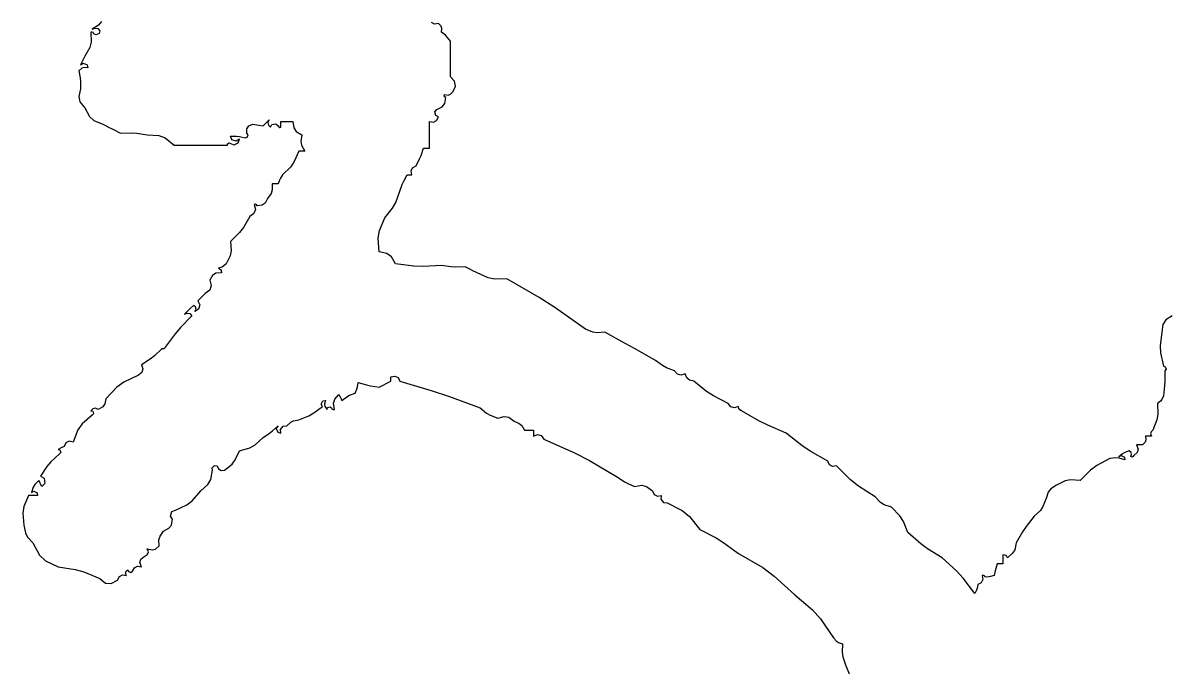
# Model space of a CAD drawing. Header units: millimetres. Extents: x 539196 to 807275, y 431843 to 1156631.
# Drawn here: x 623952 to 624242.8, y 1058163 to 1058326.6 of the extents above; entities that cross this region are included whole.
import ezdxf

# ---------------------------------------------------------------- set-up
doc = ezdxf.new("R2010")
doc.units = ezdxf.units.MM
doc.header["$MEASUREMENT"] = 0

# ---------------------------------------------------------------- blocks, each defined once
blk = doc.blocks.new('nhgjnj')
for p, q in [((99.5894, 4.1326), (99.5598, 4.1129)), ((99.6027, 4.1491), (99.5894, 4.1326)), ((101.1598, 4.1375), (101.145, 4.1449)), ((101.1782, 4.1407), (101.1598, 4.1375)), ((101.1903, 4.1279), (101.1782, 4.1407)), ((101.1941, 4.1165), (101.1903, 4.1279)), ((99.559, 4.0998), (99.5528, 4.099)), ((99.5528, 4.099), (99.554, 4.0532)), ((99.5637, 4.0975), (99.559, 4.0998)), ((99.5598, 4.1129), (99.5726, 4.1188)), ((99.5667, 4.0921), (99.5637, 4.0975)), ((99.578, 4.0868), (99.5667, 4.0921)), ((99.5726, 4.1188), (99.5849, 4.1164)), ((99.592, 4.0938), (99.578, 4.0868)), ((99.5849, 4.1164), (99.5945, 4.1059)), ((99.5945, 4.1059), (99.592, 4.0938)), ((101.1921, 4.099), (101.1941, 4.1165)), ((101.2108, 4.0847), (101.1921, 4.099)), ((101.2195, 4.0761), (101.2108, 4.0847)), ((101.2338, 4.0573), (101.2195, 4.0761)), ((99.5477, 4.0277), (99.5251, 3.9879)), ((99.554, 4.0532), (99.5477, 4.0277)), ((101.2338, 3.9906), (101.2338, 4.0573)), ((99.5126, 3.9629), (99.5042, 3.9462)), ((99.5167, 3.9712), (99.5126, 3.9629)), ((99.5251, 3.9879), (99.5167, 3.9712)), ((101.2338, 3.9573), (101.2338, 3.9906)), ((99.51, 3.9305), (99.4973, 3.9184)), ((99.4973, 3.9184), (99.5035, 3.8855)), ((99.5042, 3.9462), (99.5169, 3.9542)), ((99.5215, 3.9343), (99.51, 3.9305)), ((99.5169, 3.9542), (99.5353, 3.9468)), ((99.5389, 3.9323), (99.5215, 3.9343)), ((99.5353, 3.9468), (99.5389, 3.9323)), ((101.2338, 3.8906), (101.2338, 3.9573)), ((99.5035, 3.8855), (99.5049, 3.8685)), ((99.5049, 3.8685), (99.5042, 3.835)), ((101.2539, 3.8707), (101.2338, 3.8906)), ((101.2586, 3.8473), (101.2539, 3.8707)), ((99.5042, 3.835), (99.4963, 3.7988)), ((101.2051, 3.8011), (101.206, 3.8073)), ((101.206, 3.8073), (101.2235, 3.8053)), ((101.2235, 3.8053), (101.2349, 3.8091)), ((101.2349, 3.8091), (101.2477, 3.8212)), ((101.2477, 3.8212), (101.2586, 3.8473)), ((99.4963, 3.7988), (99.5021, 3.7739)), ((99.5021, 3.7739), (99.5251, 3.7447)), ((101.1713, 3.7378), (101.1958, 3.7508)), ((101.1958, 3.7508), (101.2073, 3.7662)), ((101.2075, 3.7964), (101.2051, 3.8011)), ((101.2073, 3.7662), (101.2129, 3.7934)), ((101.2129, 3.7934), (101.2075, 3.7964)), ((99.5251, 3.7447), (99.5471, 3.7053)), ((99.5471, 3.7053), (99.5672, 3.6869)), ((101.162, 3.7271), (101.1713, 3.7378)), ((101.1656, 3.7095), (101.162, 3.7271)), ((101.1782, 3.7031), (101.1656, 3.7095)), ((101.1697, 3.6865), (101.1782, 3.7031)), ((99.5672, 3.6869), (99.6084, 3.6683)), ((99.6084, 3.6683), (99.6417, 3.6517)), ((99.6417, 3.6517), (99.6584, 3.6433)), ((99.6584, 3.6433), (99.6918, 3.6267)), ((100.2821, 3.6467), (100.2914, 3.6607)), ((100.2822, 3.6267), (100.2821, 3.6467)), ((100.2914, 3.6607), (100.31, 3.6683)), ((100.31, 3.6683), (100.3294, 3.6657)), ((100.3294, 3.6657), (100.3391, 3.6643)), ((100.3391, 3.6643), (100.3586, 3.6614)), ((100.3586, 3.6614), (100.3697, 3.6725)), ((100.3697, 3.6725), (100.3752, 3.6781)), ((100.3752, 3.6781), (100.3864, 3.6892)), ((100.3864, 3.6892), (100.3809, 3.6761)), ((100.3809, 3.6761), (100.3832, 3.6644)), ((100.3832, 3.6644), (100.3933, 3.6545)), ((100.3933, 3.6545), (100.3996, 3.6671)), ((100.3996, 3.6671), (100.4173, 3.6707)), ((100.4173, 3.6707), (100.428, 3.6614)), ((100.428, 3.6614), (100.4311, 3.656)), ((100.4311, 3.656), (100.4358, 3.6536)), ((100.4358, 3.6536), (100.4419, 3.6545)), ((100.4419, 3.6711), (100.4419, 3.6822)), ((100.4419, 3.6822), (100.4642, 3.6822)), ((100.4419, 3.6656), (100.4419, 3.6711)), ((100.4419, 3.6545), (100.4419, 3.6656)), ((100.4642, 3.6822), (100.4753, 3.6822)), ((100.4753, 3.6822), (100.4975, 3.6822)), ((100.4975, 3.6822), (100.5015, 3.6525)), ((100.5015, 3.6525), (100.5132, 3.6349)), ((101.1365, 3.6322), (101.1365, 3.6822)), ((101.1365, 3.6822), (101.1549, 3.679)), ((101.1549, 3.679), (101.1697, 3.6865)), ((99.6918, 3.6267), (99.7418, 3.6291)), ((99.7418, 3.6291), (99.7673, 3.6276)), ((99.7673, 3.6276), (99.8168, 3.6197)), ((99.8168, 3.6197), (99.8703, 3.6162)), ((99.8703, 3.6162), (99.9, 3.6047)), ((99.9, 3.6047), (99.9418, 3.5711)), ((100.2118, 3.5963), (100.2058, 3.6128)), ((100.2058, 3.6128), (100.2337, 3.6125)), ((100.2327, 3.5893), (100.2118, 3.5963)), ((100.2474, 3.5989), (100.2327, 3.5893)), ((100.2337, 3.6125), (100.2478, 3.6111)), ((100.241, 3.5814), (100.2474, 3.5989)), ((100.2478, 3.6111), (100.2752, 3.6058)), ((100.2752, 3.6058), (100.2837, 3.608)), ((100.2877, 3.6198), (100.2822, 3.6267)), ((100.2837, 3.608), (100.2877, 3.6198)), ((100.5132, 3.6349), (100.5392, 3.6197)), ((100.5392, 3.6197), (100.5347, 3.589)), ((100.5347, 3.589), (100.5381, 3.5705)), ((101.1365, 3.6072), (101.1365, 3.6322)), ((101.1365, 3.5572), (101.1365, 3.6072)), ((99.9418, 3.5711), (100.0418, 3.5711)), ((100.0418, 3.5711), (100.0919, 3.5711)), ((100.0919, 3.5711), (100.1919, 3.5711)), ((100.1919, 3.5711), (100.1926, 3.5773)), ((100.1926, 3.5773), (100.2004, 3.5812)), ((100.2004, 3.5812), (100.2058, 3.578)), ((100.2058, 3.578), (100.2236, 3.5727)), ((100.2236, 3.5727), (100.241, 3.5814)), ((100.5253, 3.5433), (100.5039, 3.4938)), ((100.5364, 3.5433), (100.5253, 3.5433)), ((100.542, 3.5433), (100.5364, 3.5433)), ((100.5381, 3.5705), (100.5531, 3.5433)), ((100.5531, 3.5433), (100.542, 3.5433)), ((101.0968, 3.5231), (101.1087, 3.5572)), ((101.1087, 3.5572), (101.1199, 3.5572)), ((101.1199, 3.5572), (101.1254, 3.5572)), ((101.1254, 3.5572), (101.1365, 3.5572)), ((100.5039, 3.4938), (100.4875, 3.4699)), ((101.074, 3.4739), (101.0898, 3.5063)), ((101.0898, 3.5063), (101.0968, 3.5231)), ((100.4489, 3.4322), (100.4396, 3.416)), ((100.4875, 3.4699), (100.4489, 3.4322)), ((101.0161, 3.4028), (101.0323, 3.4322)), ((101.0323, 3.4322), (101.0407, 3.4322)), ((101.0407, 3.4322), (101.0448, 3.4322)), ((101.0448, 3.4322), (101.0532, 3.4322)), ((101.05, 3.4505), (101.0574, 3.4654)), ((101.0532, 3.4322), (101.05, 3.4505)), ((101.0574, 3.4654), (101.074, 3.4739)), ((100.4114, 3.3905), (100.4003, 3.3905)), ((100.4003, 3.3905), (100.4011, 3.3615)), ((100.4169, 3.3905), (100.4114, 3.3905)), ((100.428, 3.3905), (100.4169, 3.3905)), ((100.4354, 3.4076), (100.428, 3.3905)), ((100.4396, 3.416), (100.4354, 3.4076)), ((100.9976, 3.3558), (101.0091, 3.3873)), ((101.0091, 3.3873), (101.0161, 3.4028)), ((100.3794, 3.321), (100.3682, 3.2999)), ((100.3961, 3.3448), (100.3794, 3.321)), ((100.4011, 3.3615), (100.3961, 3.3448)), ((100.9785, 3.3018), (100.9976, 3.3558)), ((100.3227, 3.2702), (100.3156, 3.2512)), ((100.3231, 3.2941), (100.3169, 3.2933)), ((100.3169, 3.2933), (100.3227, 3.2702)), ((100.3278, 3.2917), (100.3231, 3.2941)), ((100.3308, 3.2863), (100.3278, 3.2917)), ((100.3544, 3.2901), (100.3308, 3.2863)), ((100.3682, 3.2999), (100.3544, 3.2901)), ((100.9282, 3.2307), (100.9638, 3.2755)), ((100.9638, 3.2755), (100.9785, 3.3018)), ((100.2961, 3.2377), (100.2666, 3.1861)), ((100.3156, 3.2512), (100.2961, 3.2377)), ((100.9021, 3.1713), (100.9282, 3.2307)), ((100.2479, 3.1616), (100.2058, 3.1196)), ((100.2666, 3.1861), (100.2479, 3.1616)), ((100.8959, 3.1357), (100.9021, 3.1713)), ((100.2058, 3.1196), (100.2088, 3.0772)), ((100.9004, 3.071), (100.8959, 3.1357)), ((100.2041, 3.0534), (100.1849, 3.0154)), ((100.2088, 3.0772), (100.2041, 3.0534)), ((100.9374, 3.0635), (100.9004, 3.071)), ((100.9583, 3.0484), (100.9374, 3.0635)), ((100.1654, 3.0003), (100.1502, 2.9946)), ((100.1727, 3.0047), (100.1654, 3.0003)), ((100.1849, 3.0154), (100.1727, 3.0047)), ((100.9768, 3.0154), (100.9583, 3.0484)), ((101.0623, 3.0047), (100.9768, 3.0154)), ((101.1061, 3.0033), (101.0623, 3.0047)), ((101.1921, 3.0085), (101.1061, 3.0033)), ((101.236, 3.0011), (101.1921, 3.0085)), ((101.2587, 2.9997), (101.236, 3.0011)), ((101.3032, 3.0015), (101.2587, 2.9997)), ((101.3255, 2.9904), (101.3032, 3.0015)), ((100.1221, 2.9614), (100.1085, 2.939)), ((100.138, 2.9714), (100.1221, 2.9614)), ((100.1641, 2.9737), (100.138, 2.9714)), ((100.1502, 2.9946), (100.1588, 2.9895)), ((100.1588, 2.9895), (100.1627, 2.9837)), ((100.1627, 2.9837), (100.1641, 2.9737)), ((101.3366, 2.9849), (101.3255, 2.9904)), ((101.3588, 2.9737), (101.3366, 2.9849)), ((101.4102, 2.9498), (101.3588, 2.9737)), ((101.4411, 2.9436), (101.4102, 2.9498)), ((101.4977, 2.946), (101.4411, 2.9436)), ((101.6489, 2.858), (101.4977, 2.946)), ((100.1087, 2.8924), (100.0877, 2.8765)), ((100.1085, 2.939), (100.1158, 2.9137)), ((100.1158, 2.9137), (100.1087, 2.8924)), ((100.0668, 2.8557), (100.053, 2.8418)), ((100.053, 2.8418), (100.0624, 2.8239)), ((100.0738, 2.8626), (100.0668, 2.8557)), ((100.0877, 2.8765), (100.0738, 2.8626)), ((101.7228, 2.8106), (101.6489, 2.858)), ((100.0071, 2.7959), (99.9904, 2.7793)), ((99.9904, 2.7793), (100.0033, 2.7852)), ((100.0033, 2.7852), (100.0156, 2.7827)), ((100.0154, 2.8043), (100.0071, 2.7959)), ((100.0321, 2.8209), (100.0154, 2.8043)), ((100.042, 2.8151), (100.0321, 2.8209)), ((100.0565, 2.8033), (100.0391, 2.7931)), ((100.0391, 2.7931), (100.045, 2.8029)), ((100.045, 2.8029), (100.042, 2.8151)), ((100.0624, 2.8239), (100.0565, 2.8033)), ((101.8659, 2.7098), (101.7228, 2.8106)), ((100.0252, 2.7723), (99.9719, 2.717)), ((100.0156, 2.7827), (100.0252, 2.7723)), ((104.5654, 2.7318), (104.5609, 2.6959)), ((104.5789, 2.753), (104.5654, 2.7318)), ((104.6095, 2.7723), (104.5789, 2.753)), ((99.9467, 2.6876), (99.9001, 2.6264)), ((99.9719, 2.717), (99.9467, 2.6876)), ((101.8996, 2.6958), (101.8659, 2.7098)), ((101.9198, 2.6927), (101.8996, 2.6958)), ((101.9562, 2.6959), (101.9198, 2.6927)), ((102.0508, 2.6435), (101.9562, 2.6959)), ((104.5609, 2.6959), (104.5531, 2.6324)), ((99.9001, 2.6264), (99.8995, 2.6203)), ((102.0981, 2.6171), (102.0508, 2.6435)), ((104.5531, 2.6324), (104.5545, 2.5987)), ((99.8502, 2.5856), (99.8305, 2.57)), ((99.8862, 2.6195), (99.8502, 2.5856)), ((99.8916, 2.6163), (99.8862, 2.6195)), ((99.8995, 2.6203), (99.8916, 2.6163)), ((102.1923, 2.5639), (102.0981, 2.6171)), ((104.5545, 2.5987), (104.5679, 2.5361)), ((99.8305, 2.57), (99.789, 2.5431)), ((99.789, 2.5431), (99.7957, 2.524)), ((99.7957, 2.524), (99.7909, 2.5071)), ((102.2252, 2.5394), (102.1923, 2.5639)), ((102.244, 2.5292), (102.2252, 2.5394)), ((102.2826, 2.5153), (102.244, 2.5292)), ((104.5679, 2.5361), (104.5764, 2.534)), ((104.5803, 2.5221), (104.5748, 2.5153)), ((104.5764, 2.534), (104.5803, 2.5221)), ((99.7751, 2.4945), (99.707, 2.4616)), ((99.7909, 2.5071), (99.7751, 2.4945)), ((100.9337, 2.4556), (100.9559, 2.4667)), ((100.9559, 2.4875), (100.9743, 2.4907)), ((100.9559, 2.4792), (100.9559, 2.4875)), ((100.9559, 2.475), (100.9559, 2.4792)), ((100.9559, 2.4667), (100.9559, 2.475)), ((100.9743, 2.4907), (100.9891, 2.4833)), ((100.9891, 2.4833), (100.9976, 2.4667)), ((100.9976, 2.4667), (101.1492, 2.4216)), ((102.2953, 2.4995), (102.2826, 2.5153)), ((102.3122, 2.4947), (102.2953, 2.4995)), ((102.3312, 2.5014), (102.3122, 2.4947)), ((102.3401, 2.4816), (102.3312, 2.5014)), ((102.3518, 2.4718), (102.3401, 2.4816)), ((102.3729, 2.4667), (102.3518, 2.4718)), ((102.4322, 2.4186), (102.3729, 2.4667)), ((104.5741, 2.468), (104.5727, 2.4443)), ((104.5748, 2.5153), (104.5741, 2.468)), ((99.6745, 2.438), (99.6223, 2.3833)), ((99.707, 2.4616), (99.6745, 2.438)), ((100.7628, 2.4003), (100.7892, 2.4111)), ((100.7892, 2.4111), (100.797, 2.4298)), ((100.797, 2.4298), (100.7999, 2.4398)), ((100.7999, 2.4398), (100.8031, 2.4597)), ((100.8031, 2.4597), (100.8414, 2.449)), ((100.8414, 2.449), (100.861, 2.4448)), ((100.861, 2.4448), (100.9004, 2.4389)), ((100.9004, 2.4389), (100.9226, 2.45)), ((100.9226, 2.45), (100.9337, 2.4556)), ((101.1492, 2.4216), (101.2244, 2.3965)), ((102.4648, 2.3973), (102.4322, 2.4186)), ((104.5727, 2.4443), (104.5679, 2.3972)), ((99.6179, 2.3598), (99.6084, 2.3465)), ((99.6223, 2.3833), (99.6179, 2.3598)), ((100.6301, 2.3593), (100.638, 2.3751)), ((100.6364, 2.3486), (100.6301, 2.3593)), ((100.638, 2.3751), (100.6503, 2.3764)), ((100.6503, 2.3764), (100.6454, 2.3602)), ((100.6454, 2.3602), (100.6473, 2.3484)), ((100.688, 2.3634), (100.6937, 2.3824)), ((100.692, 2.3347), (100.688, 2.3634)), ((100.6937, 2.3824), (100.7128, 2.4042)), ((100.7128, 2.4042), (100.7184, 2.3931)), ((100.7184, 2.3931), (100.7212, 2.3875)), ((100.7212, 2.3875), (100.7267, 2.3764)), ((100.7267, 2.3764), (100.7499, 2.3931)), ((100.7499, 2.3931), (100.7628, 2.4003)), ((101.2244, 2.3965), (101.3727, 2.3417)), ((102.5327, 2.3625), (102.4648, 2.3973)), ((102.5454, 2.3467), (102.5327, 2.3625)), ((104.5542, 2.3733), (104.5401, 2.3625)), ((104.5401, 2.3625), (104.5417, 2.3118)), ((104.5604, 2.3811), (104.5542, 2.3733)), ((104.5679, 2.3972), (104.5604, 2.3811)), ((99.5598, 2.3069), (99.5123, 2.2676)), ((99.5628, 2.3378), (99.5528, 2.3278)), ((99.5528, 2.3278), (99.5614, 2.3256)), ((99.5653, 2.3138), (99.5598, 2.3069)), ((99.5614, 2.3256), (99.5653, 2.3138)), ((99.5745, 2.3402), (99.5628, 2.3378)), ((99.5876, 2.3347), (99.5745, 2.3402)), ((99.6084, 2.3465), (99.5876, 2.3347)), ((100.5253, 2.2861), (100.5727, 2.3048)), ((100.5727, 2.3048), (100.5958, 2.3178)), ((100.5958, 2.3178), (100.6364, 2.3486)), ((100.6473, 2.3484), (100.6573, 2.3347)), ((100.6573, 2.3347), (100.6594, 2.3432)), ((100.6594, 2.3432), (100.6713, 2.3472)), ((100.6713, 2.3472), (100.6781, 2.3417)), ((100.6781, 2.3417), (100.6811, 2.3362)), ((100.6811, 2.3362), (100.6858, 2.3339)), ((100.6858, 2.3339), (100.692, 2.3347)), ((101.3727, 2.3417), (101.4027, 2.3174)), ((101.4027, 2.3174), (101.4202, 2.3072)), ((101.4202, 2.3072), (101.4561, 2.293)), ((102.5622, 2.3419), (102.5454, 2.3467)), ((102.5813, 2.3486), (102.5622, 2.3419)), ((102.5826, 2.3387), (102.5813, 2.3486)), ((102.5866, 2.3328), (102.5826, 2.3387)), ((102.5952, 2.3278), (102.5866, 2.3328)), ((102.6759, 2.2811), (102.5952, 2.3278)), ((104.5417, 2.3118), (104.5372, 2.2849)), ((99.5123, 2.2676), (99.4919, 2.2394)), ((100.402, 2.2341), (100.428, 2.2583)), ((100.428, 2.2583), (100.42, 2.2457)), ((100.4398, 2.2412), (100.452, 2.2565)), ((100.452, 2.2565), (100.4697, 2.2583)), ((100.4697, 2.2583), (100.4884, 2.2746)), ((100.4884, 2.2746), (100.501, 2.2809)), ((100.501, 2.2809), (100.5253, 2.2861)), ((101.4561, 2.293), (101.4859, 2.3015)), ((101.4859, 2.3015), (101.5075, 2.2976)), ((101.5075, 2.2976), (101.5325, 2.2791)), ((101.5325, 2.2791), (101.556, 2.269)), ((101.556, 2.269), (101.5675, 2.2592)), ((101.5675, 2.2592), (101.5811, 2.2375)), ((102.7179, 2.2601), (102.6759, 2.2811)), ((102.8036, 2.2236), (102.7179, 2.2601)), ((104.5372, 2.2849), (104.5192, 2.2375)), ((99.4919, 2.2394), (99.4695, 2.1819)), ((100.3208, 2.1685), (100.3586, 2.2027)), ((100.3586, 2.2027), (100.3879, 2.2228)), ((100.3879, 2.2228), (100.402, 2.2341)), ((100.42, 2.2457), (100.4274, 2.2272)), ((100.4274, 2.2272), (100.4419, 2.2236)), ((100.4419, 2.2236), (100.4398, 2.2412)), ((101.5811, 2.2375), (101.5977, 2.2375)), ((101.5977, 2.2375), (101.6061, 2.2375)), ((101.6061, 2.2375), (101.6228, 2.2375)), ((101.6228, 2.2375), (101.6228, 2.2263)), ((101.6228, 2.2263), (101.6228, 2.2208)), ((101.6228, 2.2208), (101.6228, 2.2097)), ((101.6228, 2.2097), (101.6418, 2.2164)), ((101.6418, 2.2164), (101.6587, 2.2116)), ((101.6587, 2.2116), (101.6714, 2.1958)), ((101.6714, 2.1958), (101.8144, 2.132)), ((102.8773, 2.1653), (102.8036, 2.2236)), ((104.4956, 2.2097), (104.4845, 2.2097)), ((104.4845, 2.2097), (104.4865, 2.1922)), ((104.5012, 2.2097), (104.4956, 2.2097)), ((104.5123, 2.2097), (104.5012, 2.2097)), ((104.5104, 2.2302), (104.5079, 2.2203)), ((104.5079, 2.2203), (104.5123, 2.2097)), ((104.5192, 2.2375), (104.5104, 2.2302)), ((99.4111, 2.1527), (99.4, 2.1472)), ((99.4, 2.1472), (99.4085, 2.145)), ((99.4085, 2.145), (99.4125, 2.1332)), ((99.4167, 2.1555), (99.4111, 2.1527)), ((99.4278, 2.1611), (99.4167, 2.1555)), ((99.4363, 2.1777), (99.4278, 2.1611)), ((99.4511, 2.1851), (99.4363, 2.1777)), ((99.4695, 2.1819), (99.4511, 2.1851)), ((100.2474, 2.1402), (100.2963, 2.1547)), ((100.2963, 2.1547), (100.3208, 2.1685)), ((102.9166, 2.1386), (102.8773, 2.1653)), ((104.454, 2.168), (104.4428, 2.168)), ((104.4428, 2.168), (104.4495, 2.1489)), ((104.4495, 2.1489), (104.4447, 2.1321)), ((104.4595, 2.168), (104.454, 2.168)), ((104.4706, 2.168), (104.4595, 2.168)), ((104.4827, 2.1808), (104.4706, 2.168)), ((104.4865, 2.1922), (104.4827, 2.1808)), ((99.3661, 2.0893), (99.3475, 2.0679)), ((99.407, 2.1263), (99.3661, 2.0893)), ((99.4125, 2.1332), (99.407, 2.1263)), ((100.2131, 2.0789), (100.2284, 2.0988)), ((100.2284, 2.0988), (100.2474, 2.1402)), ((101.8144, 2.132), (101.8844, 2.0957)), ((101.8844, 2.0957), (102.0187, 2.0152)), ((102.9981, 2.0916), (102.9166, 2.1386)), ((103.0065, 2.075), (102.9981, 2.0916)), ((104.3178, 2.1055), (104.2567, 2.0725)), ((104.3456, 2.1082), (104.3178, 2.1055)), ((104.3606, 2.1067), (104.3456, 2.1082)), ((104.377, 2.1264), (104.3595, 2.1124)), ((104.3595, 2.1124), (104.3702, 2.1188)), ((104.3873, 2.0985), (104.3606, 2.1067)), ((104.3702, 2.1188), (104.3859, 2.1109)), ((104.3872, 2.1322), (104.377, 2.1264)), ((104.3859, 2.1109), (104.3873, 2.0985)), ((104.4081, 2.1402), (104.3872, 2.1322)), ((104.4169, 2.1329), (104.4081, 2.1402)), ((104.4151, 2.1124), (104.4194, 2.123)), ((104.4212, 2.1116), (104.4151, 2.1124)), ((104.4194, 2.123), (104.4169, 2.1329)), ((104.4259, 2.1139), (104.4212, 2.1116)), ((104.4289, 2.1194), (104.4259, 2.1139)), ((104.4447, 2.1321), (104.4289, 2.1194)), ((99.3475, 2.0679), (99.3167, 2.0221)), ((100.1133, 2.006), (100.1224, 2.0499)), ((100.1207, 2.0616), (100.1316, 2.0725)), ((100.1224, 2.0499), (100.1207, 2.0616)), ((100.1316, 2.0725), (100.1433, 2.0708)), ((100.1433, 2.0708), (100.1495, 2.0558)), ((100.1495, 2.0558), (100.1619, 2.0484)), ((100.1619, 2.0484), (100.178, 2.0499)), ((100.178, 2.0499), (100.2131, 2.0789)), ((103.0214, 2.0676), (103.0065, 2.075)), ((103.0397, 2.0708), (103.0214, 2.0676)), ((103.1055, 2.0052), (103.0397, 2.0708)), ((104.2277, 2.0507), (104.1789, 2.0013)), ((104.2567, 2.0725), (104.2277, 2.0507)), ((99.291, 1.983), (99.2832, 1.9706)), ((99.3097, 2.0013), (99.291, 1.983)), ((99.3153, 1.9902), (99.3097, 2.0013)), ((99.3181, 1.9846), (99.3153, 1.9902)), ((99.3167, 2.0221), (99.3339, 2.0127)), ((99.3236, 1.9735), (99.3181, 1.9846)), ((99.3375, 1.9874), (99.3236, 1.9735)), ((99.3339, 2.0127), (99.3375, 1.9874)), ((100.0668, 1.9527), (100.1, 1.9828)), ((100.1, 1.9828), (100.1133, 2.006)), ((102.0187, 2.0152), (102.0476, 1.9958)), ((102.0476, 1.9958), (102.0631, 1.9873)), ((102.0631, 1.9873), (102.0951, 1.9735)), ((103.1424, 1.9754), (103.1055, 2.0052)), ((104.1086, 1.9999), (104.0678, 1.9805)), ((104.1338, 2.0046), (104.1086, 1.9999)), ((104.1789, 2.0013), (104.1338, 2.0046)), ((99.2611, 1.9318), (99.2399, 1.8798)), ((99.2778, 1.9318), (99.2611, 1.9318)), ((99.2832, 1.9706), (99.275, 1.9457)), ((99.275, 1.9457), (99.2857, 1.9521)), ((99.2861, 1.9318), (99.2778, 1.9318)), ((99.2857, 1.9521), (99.3015, 1.9442)), ((99.3028, 1.9318), (99.2861, 1.9318)), ((99.3015, 1.9442), (99.3028, 1.9318)), ((100.0275, 1.9081), (100.0668, 1.9527)), ((102.0951, 1.9735), (102.1289, 1.9799)), ((102.1289, 1.9799), (102.1516, 1.9742)), ((102.1516, 1.9742), (102.1784, 1.9527)), ((102.1784, 1.9527), (102.1869, 1.9361)), ((102.1869, 1.9361), (102.2017, 1.9286)), ((102.2017, 1.9286), (102.2201, 1.9318)), ((102.2201, 1.9318), (102.218, 1.9142)), ((103.2203, 1.9249), (103.1424, 1.9754)), ((104.0296, 1.9478), (104.0191, 1.9179)), ((104.0414, 1.9629), (104.0296, 1.9478)), ((104.0678, 1.9805), (104.0414, 1.9629)), ((99.2399, 1.8798), (99.2353, 1.8489)), ((99.9488, 1.8624), (100.0021, 1.8886)), ((100.0021, 1.8886), (100.0275, 1.9081)), ((102.218, 1.9142), (102.2302, 1.8989)), ((102.2302, 1.8989), (102.2479, 1.8971)), ((102.2479, 1.8971), (102.3181, 1.8609)), ((103.2454, 1.8988), (103.2203, 1.9249)), ((103.2624, 1.8879), (103.2454, 1.8988)), ((103.2967, 1.8763), (103.2624, 1.8879)), ((103.336, 1.8359), (103.2967, 1.8763)), ((104.0049, 1.8805), (103.9927, 1.8621)), ((104.0191, 1.9179), (104.0049, 1.8805)), ((99.2353, 1.8489), (99.2403, 1.7929)), ((99.9247, 1.8351), (99.932, 1.857)), ((99.9349, 1.8207), (99.9247, 1.8351)), ((99.9293, 1.7935), (99.9349, 1.8207)), ((99.932, 1.857), (99.9488, 1.8624)), ((102.3181, 1.8609), (102.3513, 1.8337)), ((102.3513, 1.8337), (102.4007, 1.7721)), ((103.3524, 1.8105), (103.336, 1.8359)), ((103.9636, 1.8346), (103.9266, 1.7872)), ((103.9927, 1.8621), (103.9636, 1.8346)), ((99.2403, 1.7929), (99.2474, 1.7563)), ((99.8932, 1.7651), (99.9177, 1.7781)), ((99.9177, 1.7781), (99.9293, 1.7935)), ((102.4007, 1.7721), (102.476, 1.733)), ((103.3732, 1.7582), (103.3524, 1.8105)), ((103.9266, 1.7872), (103.9097, 1.7619)), ((99.2474, 1.7563), (99.257, 1.7372)), ((99.257, 1.7372), (99.2819, 1.7096)), ((99.8715, 1.7247), (99.8765, 1.7414)), ((99.8724, 1.6957), (99.8715, 1.7247)), ((99.8765, 1.7414), (99.8932, 1.7651)), ((102.476, 1.733), (102.5125, 1.7106)), ((103.4332, 1.7062), (103.3732, 1.7582)), ((103.9097, 1.7619), (103.8802, 1.7096)), ((99.2819, 1.7096), (99.3134, 1.6529)), ((99.8165, 1.6534), (99.8222, 1.6678)), ((99.8222, 1.6678), (99.8168, 1.6818)), ((99.8168, 1.6818), (99.8393, 1.6774)), ((99.8393, 1.6774), (99.8546, 1.6812)), ((99.8546, 1.6812), (99.8724, 1.6957)), ((102.5125, 1.7106), (102.5813, 1.6609)), ((102.5813, 1.6609), (102.6944, 1.5945)), ((103.4656, 1.6823), (103.4332, 1.7062)), ((103.5329, 1.6401), (103.4656, 1.6823)), ((103.863, 1.6614), (103.8385, 1.6401)), ((103.8729, 1.678), (103.863, 1.6614)), ((103.8802, 1.7096), (103.8729, 1.678)), ((99.3134, 1.6529), (99.3415, 1.6264)), ((99.3415, 1.6264), (99.4, 1.5984)), ((99.7823, 1.6175), (99.7871, 1.6344)), ((99.789, 1.5984), (99.7823, 1.6175)), ((99.7871, 1.6344), (99.8029, 1.647)), ((99.8029, 1.647), (99.8165, 1.6534)), ((103.5998, 1.5792), (103.5329, 1.6401)), ((103.7899, 1.6123), (103.7844, 1.5901)), ((103.801, 1.6123), (103.7899, 1.6123)), ((103.8066, 1.6123), (103.801, 1.6123)), ((103.8177, 1.6123), (103.8066, 1.6123)), ((103.8276, 1.6527), (103.8177, 1.654)), ((103.8177, 1.654), (103.8177, 1.6373)), ((103.8177, 1.6373), (103.8177, 1.629)), ((103.8177, 1.629), (103.8177, 1.6123)), ((103.8335, 1.6488), (103.8276, 1.6527)), ((103.8385, 1.6401), (103.8335, 1.6488)), ((99.4, 1.5984), (99.4799, 1.5856)), ((99.4799, 1.5856), (99.5199, 1.5742)), ((99.5199, 1.5742), (99.5945, 1.5429)), ((99.6863, 1.5525), (99.7012, 1.5599)), ((99.7012, 1.5599), (99.7195, 1.5568)), ((99.7152, 1.5673), (99.7177, 1.5772)), ((99.7195, 1.5568), (99.7152, 1.5673)), ((99.7177, 1.5772), (99.7265, 1.5845)), ((99.7265, 1.5845), (99.7287, 1.576)), ((99.7287, 1.576), (99.7405, 1.5721)), ((99.7405, 1.5721), (99.7473, 1.5776)), ((99.7473, 1.5776), (99.7564, 1.5939)), ((99.7564, 1.5939), (99.7705, 1.601)), ((99.7705, 1.601), (99.789, 1.5984)), ((102.6944, 1.5945), (102.7483, 1.5547)), ((102.7483, 1.5547), (102.8453, 1.4665)), ((103.6309, 1.5454), (103.5998, 1.5792)), ((103.7266, 1.5576), (103.7205, 1.5568)), ((103.7205, 1.5568), (103.7236, 1.5384)), ((103.7313, 1.5552), (103.7266, 1.5576)), ((103.7343, 1.5498), (103.7313, 1.5552)), ((103.7595, 1.5532), (103.7511, 1.5518)), ((103.776, 1.5568), (103.7595, 1.5532)), ((103.7816, 1.579), (103.776, 1.5568)), ((103.7844, 1.5901), (103.7816, 1.579)), ((99.5945, 1.5429), (99.6208, 1.5222)), ((99.6208, 1.5222), (99.6485, 1.5199)), ((99.6485, 1.5199), (99.6779, 1.5359)), ((99.6779, 1.5359), (99.6863, 1.5525)), ((103.6857, 1.4734), (103.6309, 1.5454)), ((103.6996, 1.5151), (103.6966, 1.4978)), ((103.7162, 1.5235), (103.6996, 1.5151)), ((103.7236, 1.5384), (103.7162, 1.5235)), ((103.7511, 1.5518), (103.7343, 1.5498)), ((102.8453, 1.4665), (102.9277, 1.3964)), ((103.6937, 1.489), (103.6857, 1.4734)), ((103.6966, 1.4978), (103.6937, 1.489)), ((102.9277, 1.3964), (102.9652, 1.3546)), ((102.9652, 1.3546), (103.0259, 1.265)), ((103.0259, 1.265), (103.039, 1.2499)), ((103.039, 1.2499), (103.0485, 1.2435)), ((103.0485, 1.2435), (103.0675, 1.2372)), ((103.0675, 1.2372), (103.066, 1.198)), ((103.066, 1.198), (103.069, 1.1773)), ((103.069, 1.1773), (103.0814, 1.14)), ((103.0814, 1.14), (103.1011, 1.0901))]:
    blk.add_line(p, q)
blk = doc.blocks.new('图签11')
at = {"xscale": 38.39999999990687, "yscale": 38.39999999996508, "zscale": 38.40000000000001}
blk.add_blockref('nhgjnj', (3663617.64, -352837.83), dxfattribs=at)

msp = doc.modelspace()

# ---------------------------------------------------------------- block references
at = {"xscale": 1.41428571427241, "yscale": 1.41428571427241, "zscale": 1.414285714285714}
msp.add_blockref('图签11', (-4562839.41, 1557115.16), dxfattribs=at)

doc.saveas('drawing.dxf')
